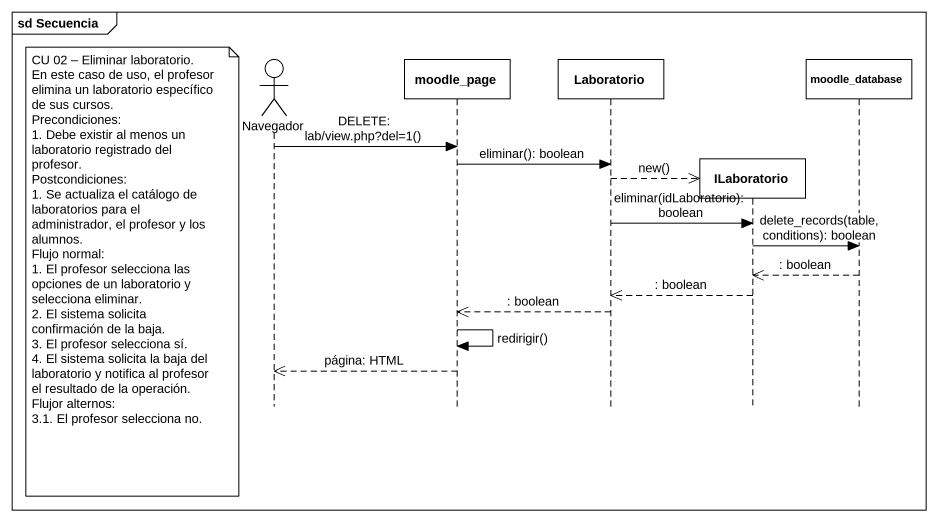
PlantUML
@startuml
mainframe sd Secuencia
hide footbox
actor Navegador
participant moodle_page
participant Laboratorio
participant ILaboratorio
participant moodle_database

Navegador -> moodle_page : DELETE: lab/view.php?del=1()
moodle_page -> Laboratorio : eliminar(): boolean
Laboratorio -->> ILaboratorio ** : new()
Laboratorio -> ILaboratorio : eliminar(idLaboratorio): boolean
ILaboratorio -> moodle_database : delete_records(table, conditions): boolean
note left of Navegador
  CU 02 – Eliminar laboratorio.
  En este caso de uso, el profesor elimina un laboratorio específico de sus cursos.
  Precondiciones:
  1. Debe existir al menos un laboratorio registrado del profesor.
  Postcondiciones:
  1. Se actualiza el catálogo de laboratorios para el administrador, el profesor y los alumnos.
  Flujo normal:
  1. El profesor selecciona las opciones de un laboratorio y selecciona eliminar.
  2. El sistema solicita confirmación de la baja.
  3. El profesor selecciona sí.
  4. El sistema solicita la baja del laboratorio y notifica al profesor el resultado de la operación.
  Flujor alternos:
  3.1. El profesor selecciona no.
end note
moodle_database -->> ILaboratorio : : boolean
ILaboratorio -->> Laboratorio : : boolean
Laboratorio -->> moodle_page : : boolean
moodle_page -> moodle_page : redirigir()
moodle_page -->> Navegador : página: HTML
@enduml
